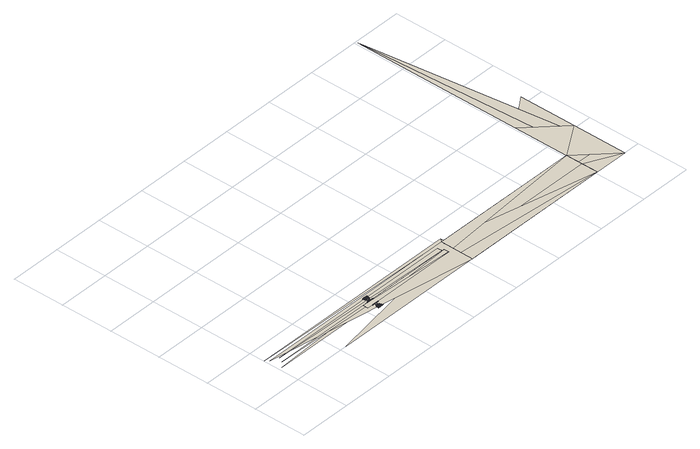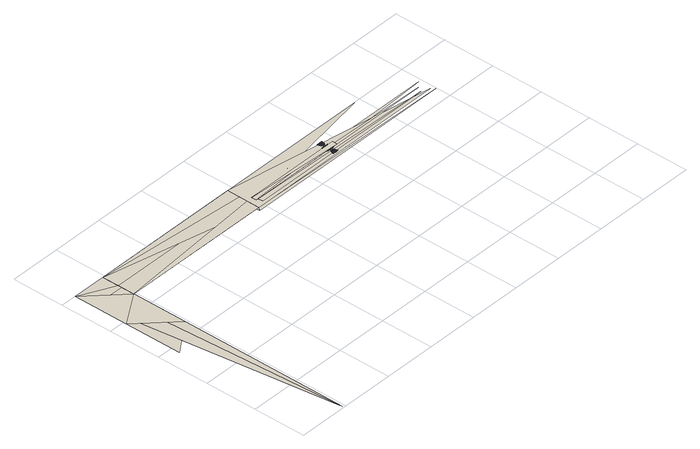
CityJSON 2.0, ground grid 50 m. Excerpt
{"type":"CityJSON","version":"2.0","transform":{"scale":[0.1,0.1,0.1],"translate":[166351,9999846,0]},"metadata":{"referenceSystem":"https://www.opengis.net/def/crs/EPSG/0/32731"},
"CityObjects":{
"building1":{"type":"Building","attributes":{"properties":{"Pset_BuildingCommon":{"Reference":"Project Information","NumberOfStoreys":2},"Other":{"Category":"Project Information","Client Name":"Owner","Project Address":"Enter address here","Project Issue Date":"Issue Date","Project Name":"Project Name","Project Number":"Project Number","Project Status":"Project Status"}}},"geometry":[{"type":"MultiSurface","lod":"2.2","boundaries":[[[0,1,2]],[[1,3,2]],[[1,4,3]],[[0,2,5]],[[0,6,1]],[[4,1,6]],[[4,0,5]],[[4,5,3]],[[7,1,6]],[[4,6,0]],[[8,4,5]],[[4,8,9]],[[4,9,5]],[[10,8,5]],[[8,4,11]],[[12,8,10]],[[8,10,9]],[[6,4,11]],[[12,11,8]],[[12,8,13]],[[13,8,11]],[[2,3,14]],[[12,13,11]],[[14,5,2]],[[10,15,12]],[[16,10,12]],[[3,5,14]],[[12,17,13]],[[15,17,12]],[[5,9,18]],[[18,10,5]],[[16,12,15]],[[9,10,18]],[[10,16,15]],[[19,20,21]],[[20,19,22]],[[20,22,21]],[[20,23,19]],[[2,24,14]],[[19,21,22]],[[7,6,25]],[[23,19,22]],[[15,26,17]],[[19,27,22]],[[6,11,25]],[[21,27,22]],[[5,14,18]],[[19,23,27]],[[16,10,28]],[[23,22,27]],[[11,13,25]],[[16,29,15]],[[30,16,15]],[[31,26,15]],[[10,18,32]],[[13,17,25]],[[10,32,28]],[[33,23,27]],[[15,31,29]],[[20,34,23]],[[30,15,29]],[[23,35,27]],[[16,30,29]],[[17,26,25]],[[23,33,35]],[[21,36,27]],[[33,27,35]],[[34,33,23]],[[24,14,37]],[[26,31,25]],[[29,38,31]],[[28,39,16]],[[18,37,14]],[[30,16,40]],[[32,37,18]],[[36,35,27]],[[30,41,29]],[[35,34,33]],[[42,30,29]],[[28,37,32]],[[31,38,25]],[[39,40,16]],[[36,35,33]],[[29,41,38]],[[36,33,34]],[[42,29,41]],[[30,42,41]],[[35,36,34]],[[41,25,38]],[[28,43,37]],[[39,43,28]],[[44,45,46]],[[42,30,47]],[[45,44,48]],[[40,47,30]],[[45,49,44]],[[44,46,48]],[[25,41,50]],[[49,44,48]],[[39,40,43]],[[43,37,51]],[[44,52,48]],[[36,53,34]],[[52,48,46]],[[44,49,52]],[[42,54,41]],[[55,36,34]],[[49,48,52]],[[56,42,41]],[[25,57,50]],[[37,43,58]],[[59,44,49]],[[41,54,50]],[[40,47,43]],[[37,58,51]],[[42,47,60]],[[55,34,53]],[[59,49,52]],[[52,61,48]],[[56,41,54]],[[43,51,58]],[[36,55,53]],[[47,60,43]],[[57,62,25]],[[49,61,52]],[[42,56,54]],[[50,54,57]],[[49,59,61]],[[42,60,63]],[[56,42,63]],[[59,52,61]],[[25,62,64]],[[43,60,65]],[[58,65,43]],[[51,66,58]],[[57,54,67]],[[64,68,25]],[[55,66,53]],[[56,67,54]],[[69,58,43]],[[70,56,54]],[[61,71,59]],[[67,62,57]],[[72,55,53]],[[68,73,25]],[[74,61,59]],[[63,65,60]],[[75,53,34]],[[73,76,25]],[[69,43,65]],[[70,54,67]],[[63,77,56]],[[72,53,66]],[[56,70,67]],[[74,59,71]],[[76,78,25]],[[67,64,62]],[[55,72,66]],[[70,56,77]],[[61,74,71]],[[79,59,49]],[[80,36,55]],[[77,65,63]],[[58,69,65]],[[58,69,66]],[[81,66,53]],[[82,59,71]],[[83,52,61]],[[84,65,77]],[[85,72,55]],[[77,84,70]],[[86,64,67]],[[87,74,61]],[[70,86,67]],[[88,70,67]],[[68,64,86]],[[84,65,69]],[[79,71,59]],[[89,55,36]],[[74,82,71]],[[72,81,66]],[[87,74,71]],[[73,86,68]],[[85,72,66]],[[65,84,90]],[[68,91,73]],[[84,90,70]],[[65,84,92]],[[83,61,74]],[[93,94,95]],[[88,67,86]],[[65,92,69]],[[92,69,66]],[[70,88,86]],[[91,68,86]],[[75,53,81]],[[94,96,93]],[[73,97,76]],[[93,96,98]],[[88,70,90]],[[94,93,99]],[[87,71,82]],[[85,66,81]],[[73,91,86]],[[100,93,98]],[[101,94,99]],[[74,87,82]],[[84,69,92]],[[94,99,96]],[[72,85,81]],[[99,93,100]],[[97,73,91]],[[98,96,102]],[[80,85,55]],[[78,76,103]],[[84,104,90]],[[105,95,94]],[[91,86,88]],[[101,106,99]],[[96,99,102]],[[79,82,71]],[[76,107,97]],[[99,108,101]],[[76,97,103]],[[99,100,102]],[[104,109,84]],[[101,105,94]],[[110,101,108]],[[101,108,106]],[[91,88,111]],[[99,106,102]],[[112,59,82]],[[76,103,107]],[[97,91,111]],[[88,91,113]],[[88,90,104]],[[114,100,98]],[[99,102,115]],[[116,75,34]],[[91,97,113]],[[102,114,98]],[[108,99,115]],[[117,49,59]],[[106,115,102]],[[118,109,84]],[[110,105,101]],[[111,88,109]],[[119,110,108]],[[97,111,113]],[[88,104,109]],[[106,108,115]],[[83,74,87]],[[109,88,113]],[[97,107,113]],[[114,102,100]],[[113,111,109]],[[120,98,114]],[[97,113,121]],[[108,115,122]],[[84,123,118]],[[110,119,105]],[[124,87,61]],[[103,97,121]],[[125,126,105]],[[80,89,36]],[[107,127,113]],[[128,61,52]],[[107,103,127]],[[87,79,82]],[[113,109,118]],[[129,115,102]],[[85,75,81]],[[121,113,118]],[[103,121,127]],[[118,113,127]],[[83,87,82]],[[119,108,130]],[[80,85,81]],[[122,115,129]],[[83,125,126]],[[127,121,118]],[[114,129,102]],[[122,131,115]],[[122,130,108]],[[126,125,132]],[[126,132,105]],[[133,122,108]],[[118,123,127]],[[130,134,119]],[[132,105,119]],[[131,129,115]],[[89,80,55]],[[83,82,79]],[[80,81,75]],[[119,134,132]],[[131,122,129]],[[87,83,79]],[[125,105,132]],[[85,80,75]],[[133,108,130]],[[122,133,130]],[[135,122,131]],[[135,133,122]],[[130,136,134]],[[112,82,79]],[[136,132,134]],[[117,79,49]],[[125,137,83]],[[132,137,125]],[[124,83,87]],[[136,138,132]],[[83,128,52]],[[139,59,112]],[[80,140,75]],[[130,141,136]],[[83,112,79]],[[133,141,130]],[[142,120,114]],[[143,133,135]],[[144,80,75]],[[145,133,130]],[[124,83,79]],[[146,132,125]],[[142,129,114]],[[141,138,136]],[[132,147,138]],[[148,124,61]],[[146,125,137]],[[144,75,140]],[[142,131,129]],[[145,130,141]],[[149,143,133]],[[124,79,112]],[[80,144,140]],[[133,145,141]],[[116,140,75]],[[142,135,131]],[[83,124,112]],[[133,149,145]],[[137,150,83]],[[132,146,137]],[[132,147,146]],[[151,112,79]],[[89,144,80]],[[142,143,135]],[[147,138,152]],[[152,138,141]],[[116,140,144]],[[153,83,124]],[[140,89,144]],[[139,117,59]],[[145,152,141]],[[150,137,146]],[[140,116,89]],[[147,154,146]],[[155,145,149]],[[142,149,143]],[[156,145,141]],[[124,151,112]],[[116,144,89]],[[154,147,152]],[[153,124,112]],[[128,148,61]],[[137,150,157]],[[137,157,146]],[[139,151,79]],[[145,155,156]],[[156,141,152]],[[158,116,89]],[[159,146,154]],[[142,155,149]],[[145,156,152]],[[153,112,151]],[[116,160,89]],[[116,158,160]],[[124,153,151]],[[150,146,157]],[[148,83,153]],[[158,89,160]],[[157,146,159]],[[139,112,151]],[[161,158,160]],[[142,156,155]],[[158,161,162]],[[158,162,160]],[[161,160,162]],[[163,159,154]],[[163,152,154]],[[148,153,124]],[[117,139,79]],[[146,164,157]],[[142,165,156]],[[156,163,152]],[[153,139,151]],[[166,156,152]],[[148,153,151]],[[148,128,83]],[[156,165,166]],[[167,157,159]],[[148,151,139]],[[166,152,163]],[[142,168,165]],[[157,169,164]],[[156,166,163]],[[153,148,139]],[[169,170,157]],[[159,163,167]],[[171,170,157]],[[167,164,157]],[[142,172,168]],[[165,168,166]],[[157,171,173]],[[174,139,148]],[[139,175,148]],[[166,167,163]],[[142,172,176]],[[139,174,175]],[[177,166,163]],[[117,174,139]],[[174,148,175]],[[166,168,177]],[[169,164,178]],[[179,176,142]],[[177,163,167]],[[170,169,178]],[[172,177,168]],[[166,177,167]],[[128,175,148]],[[117,174,175]],[[180,179,142]],[[174,128,175]],[[164,167,178]],[[174,117,128]],[[142,180,181]],[[171,170,182]],[[117,175,128]],[[176,177,172]],[[183,181,142]],[[184,117,128]],[[117,184,185]],[[171,173,186]],[[117,185,128]],[[184,128,185]],[[177,178,167]],[[187,177,167]],[[170,178,188]],[[182,178,170]],[[170,188,182]],[[187,177,176]],[[187,176,179]],[[187,167,178]],[[171,182,189]],[[177,187,178]],[[186,182,171]],[[180,179,187]],[[171,189,186]],[[180,190,179]],[[190,187,179]],[[181,191,180]],[[190,180,187]],[[188,178,190]],[[190,178,187]],[[190,180,191]],[[178,182,190]],[[182,188,191]],[[188,190,191]],[[192,181,183]],[[193,181,191]],[[182,191,190]],[[191,181,192]],[[189,182,191]],[[192,181,193]],[[182,193,191]],[[182,186,193]],[[192,189,191]],[[186,189,192]],[[193,186,192]],[[194,195,196]],[[197,198,199]],[[200,194,196]],[[199,198,201]],[[202,203,197]],[[204,205,201]],[[206,207,208]],[[209,210,204]],[[207,208,204]],[[209,203,202]],[[207,209,208]],[[211,212,208]],[[200,196,195]],[[194,200,195]],[[213,214,215]],[[213,206,214]],[[203,198,197]],[[198,204,201]],[[203,209,198]],[[198,209,204]],[[216,217,215]],[[204,208,209]],[[212,218,208]],[[214,206,208]],[[214,219,215]],[[219,216,215]],[[214,208,216]],[[214,219,220]],[[214,220,216]],[[220,219,216]],[[216,221,220]],[[222,219,214]],[[222,214,216]],[[219,222,216]],[[223,216,224]],[[225,224,216]],[[216,222,225]],[[221,226,220]],[[226,222,216]],[[225,227,224]],[[225,222,227]],[[227,222,228]]]}]}
},
"vertices":[
[1103,135,0],[1100,135,0],[1100,140,0],[1103,140,0],[1104,135,0],[1104,140,0],[1107,134,0],[1106,134,0],[1105,135,0],[1105,140,0],[1106,140,0],[1109,134,0],[1106,135,0],[1110,134,0],[1109,168,0],[1113,135,0],[1113,140,0],[1113,134,0],[1110,168,0],[1096,189,0],[1095,189,0],[1095,195,0],[1096,195,0],[1099,189,0],[1108,168,0],[1128,134,0],[1117,134,0],[1099,195,0],[1114,168,0],[1120,135,0],[1120,140,0],[1120,134,0],[1113,168,0],[1105,189,0],[1111,189,0],[1105,195,0],[1111,195,0],[1117,168,0],[1125,134,0],[1118,168,0],[1121,168,0],[1128,135,0],[1128,140,0],[1123,168,0],[1096,244,0],[1095,244,0],[1095,251,0],[1125,168,0],[1096,251,0],[1099,244,0],[1133,134,0],[1117,189,0],[1099,251,0],[1120,189,0],[1137,135,0],[1120,195,0],[1137,140,0],[1137,134,0],[1123,189,0],[1105,244,0],[1128,168,0],[1105,251,0],[1140,134,0],[1133,168,0],[1145,134,0],[1134,168,0],[1128,189,0],[1144,135,0],[1146,134,0],[1134,189,0],[1144,140,0],[1111,244,0],[1128,195,0],[1148,134,0],[1111,251,0],[1145,189,0],[1149,134,0],[1136,168,0],[1152,134,0],[1128,244,0],[1145,195,0],[1137,189,0],[1120,244,0],[1128,251,0],[1139,168,0],[1137,195,0],[1152,135,0],[1120,251,0],[1152,140,0],[1157,195,0],[1144,168,0],[1153,135,0],[1139,189,0],[1100,298,0],[1109,272,0],[1108,272,0],[1103,298,0],[1154,135,0],[1100,303,0],[1104,298,0],[1103,303,0],[1110,272,0],[1104,303,0],[1156,135,0],[1145,168,0],[1117,272,0],[1105,298,0],[1155,135,0],[1106,298,0],[1146,168,0],[1113,272,0],[1153,140,0],[1137,244,0],[1154,140,0],[1107,305,0],[1105,303,0],[1157,189,0],[1160,244,0],[1148,168,0],[1114,272,0],[1106,305,0],[1155,140,0],[1106,303,0],[1149,168,0],[1137,251,0],[1123,251,0],[1117,251,0],[1156,140,0],[1160,251,0],[1109,305,0],[1113,298,0],[1110,305,0],[1123,272,0],[1113,303,0],[1118,272,0],[1113,305,0],[1121,272,0],[1134,251,0],[1125,272,0],[1153,244,0],[1153,189,0],[1120,298,0],[1128,305,0],[1117,305,0],[1153,195,0],[1120,303,0],[1134,272,0],[1128,272,0],[1153,251,0],[1120,305,0],[1139,251,0],[1145,244,0],[1128,298,0],[1145,251,0],[1133,272,0],[1125,305,0],[1128,303,0],[1139,272,0],[1160,189,0],[1136,272,0],[1160,195,0],[1162,189,0],[1162,195,0],[1137,298,0],[1144,272,0],[1133,305,0],[1137,303,0],[1144,298,0],[1137,305,0],[1145,272,0],[1146,272,0],[1148,272,0],[1140,305,0],[1149,272,0],[1157,244,0],[1157,251,0],[1145,305,0],[1144,303,0],[1152,298,0],[1146,305,0],[1148,305,0],[1149,305,0],[1154,298,0],[1152,305,0],[1162,244,0],[1162,251,0],[1156,298,0],[1152,303,0],[1153,298,0],[1155,298,0],[1153,303,0],[1154,303,0],[1156,303,0],[1155,303,0],[1045,244,0],[1994,195,0],[1045,195,0],[1973,247,0],[1997,247,0],[89,247,0],[1994,244,0],[1997,195,0],[113,294,0],[1973,294,0],[2052,195,0],[89,195,0],[2052,0,0],[35,321,0],[2052,321,0],[2052,294,0],[35,195,0],[7,355,0],[2080,355,0],[565,0,0],[3524,0,0],[1537,160,0],[3524,321,0],[1029,321,0],[2080,321,0],[3524,160,0],[3524,196,0],[3650,196,0],[3847,0,0],[3524,1401,0],[3524,852,0],[3847,528,0],[3524,2482,0],[3847,1076,0],[3847,1642,0]
]}
